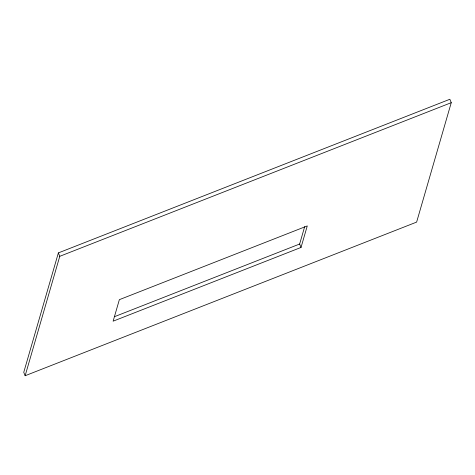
<?xml version="1.0" encoding="UTF-8"?>
<svg xmlns="http://www.w3.org/2000/svg" width="475" height="475" viewBox="0 0 475 475"><rect width="100%" height="100%" fill="white"/><g stroke="black" fill="none" stroke-linecap="round" stroke-linejoin="round"><path stroke-width="0.71" d="M58.372 252.902L23.75 372.317L25.145 375.731L416.628 222.098L451.25 102.683L449.855 99.269L58.372 252.902L59.767 256.316L25.145 375.731M301.031 247.439L307.272 225.922L119.362 299.666L113.121 321.183L301.031 247.439L299.642 244.025L304.671 226.67M59.767 256.316L451.25 102.683M114.493 316.683L299.642 244.025"/></g></svg>
